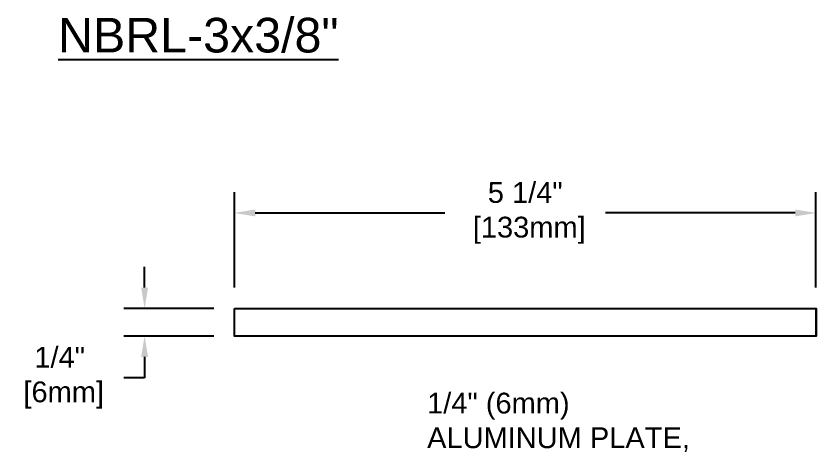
# Model space of a CAD drawing. Header units: inches. Extents: x -11.8 to 24.8, y -3.2 to 8.3.
# Drawn here: x 17.59 to 24.81, y 3.24 to 7.17 of the extents above; entities that cross this region are included whole.
import ezdxf

# ---------------------------------------------------------------- set-up
doc = ezdxf.new("R2010")
doc.units = ezdxf.units.IN
doc.header["$MEASUREMENT"] = 0
for name, color, linetype in [('Dimensions', 3, 'Continuous'), ('Metals', 7, 'Continuous'), ('Text', 2, 'Continuous')]:
    doc.layers.add(name, color=color, linetype=linetype)
doc.styles.add('Arial', font='arial.ttf')
doc.dimstyles.new('Arial', dxfattribs={"dimtxt": 0.1875, "dimasz": 0.1875, "dimexe": 0.1875, "dimexo": 0.1875, "dimgap": 0.1875, "dimtad": 0, "dimtih": 1, "dimtoh": 1, "dimdec": 4, "dimzin": 0, "dimdsep": 46, "dimlunit": 4, "dimtxsty": 'Arial', "dimcen": 0.1875, "dimadec": 0, "dimazin": 0, "dimtfac": 1, "dimtdec": 4, "dimtofl": 0, "dimtmove": 0, "dimatfit": 3, "dimfxl": 0, "dimfrac": 2, "dimtolj": 1, "dimtzin": 0, "dimarcsym": 0})

# ---------------------------------------------------------------- blocks, each defined once
blk = doc.blocks.new('*D48')
at = {"layer": 'Defpoints', "color": 0}
for p in [(24.8145, 5.3965), (19.5645, 4.5351), (24.8145, 4.5351)]:
    blk.add_point(p, dxfattribs=at)
at = {"layer": 'Dimensions', "color": 0, "lineweight": -2}
for p, q in [((19.5645, 4.7226), (19.5645, 5.584)), ((24.8145, 4.7226), (24.8145, 5.584)), ((19.752, 5.3965), (21.4646, 5.3965)), ((24.627, 5.3965), (22.9143, 5.3965))]:
    blk.add_line(p, q, dxfattribs=at)
at = {"layer": 'Dimensions', "color": 0}
for points in [[(19.752, 5.4277), (19.752, 5.3652), (19.5645, 5.3965)], [(24.627, 5.4277), (24.627, 5.3652), (24.8145, 5.3965)]]:
    blk.add_solid(points, dxfattribs=at)
at = {"layer": 'Dimensions', "color": 0, "insert": (22.1895, 5.3965), "char_height": 0.1875, "attachment_point": 5, "style": 'Arial'}
blk.add_mtext('\\A1;5 1/4"\\P [133mm]', dxfattribs=at)
blk = doc.blocks.new('*D49')
at = {"layer": 'Defpoints', "color": 0}
for p in [(19.5645, 4.5351), (18.7536, 4.2851), (19.5645, 4.2851)]:
    blk.add_point(p, dxfattribs=at)
at = {"layer": 'Dimensions', "color": 0, "lineweight": -2}
for p, q in [((18.7536, 4.7226), (18.7536, 4.9101)), ((19.377, 4.5351), (18.5661, 4.5351)), ((19.377, 4.2851), (18.5661, 4.2851)), ((18.7536, 4.0976), (18.7536, 3.9101)), ((18.7536, 3.9101), (18.5661, 3.9101))]:
    blk.add_line(p, q, dxfattribs=at)
at = {"layer": 'Dimensions', "color": 0}
for points in [[(18.7223, 4.7226), (18.7848, 4.7226), (18.7536, 4.5351)], [(18.7223, 4.0976), (18.7848, 4.0976), (18.7536, 4.2851)]]:
    blk.add_solid(points, dxfattribs=at)
at = {"layer": 'Dimensions', "color": 0, "insert": (17.9869, 3.9101), "char_height": 0.1875, "attachment_point": 5, "style": 'Arial'}
blk.add_mtext('\\A1;1/4"\\P [6mm]', dxfattribs=at)

msp = doc.modelspace()

# ---------------------------------------------------------------- linework, layer by layer
at = {"layer": 'Metals'}
for points in [[(19.56448, 4.53507), (24.81448, 4.53507), (24.81448, 4.28507), (19.56448, 4.28507)], [(19.56448, 4.53507), (24.81453, 4.53507), (24.81453, 4.28507), (19.56448, 4.28507)]]:
    msp.add_lwpolyline(points, close=True, dxfattribs=at)

# ---------------------------------------------------------------- texts
at = {"layer": 'Text', "insert": (17.97217, 7.15659), "char_height": 0.25, "width": 5.4862005, "attachment_point": 1, "style": 'Arial'}
msp.add_mtext('{\\H1.25x;\\LNBRL-3x3/8"}', dxfattribs=at)
at = {"layer": 'Text', "insert": (21.30385, 3.50715), "char_height": 0.1875, "attachment_point": 4, "style": 'Arial'}
msp.add_mtext('1/4" (6mm)\\PALUMINUM PLATE,', dxfattribs=at)

# ---------------------------------------------------------------- dimensions: what is measured, and where the dimension line sits
at = {"layer": 'Dimensions'}
dim = msp.add_linear_dim(base=(24.81448, 5.39645), p1=(19.56448, 4.53507), p2=(24.81448, 4.53507), dimstyle='Arial', override={"dimpost": '\\X'}, dxfattribs=at)
dim.commit()
dim.dimension.update_dxf_attribs({"geometry": '*D48', "text_midpoint": (22.18948, 5.39645), "dimtype": 160})
dim = msp.add_linear_dim(base=(18.75356, 4.28507), p1=(19.56448, 4.53507), p2=(19.56448, 4.28507), angle=90, dimstyle='Arial', override={"dimpost": '\\X'}, dxfattribs=at)
dim.commit()
dim.dimension.update_dxf_attribs({"geometry": '*D49', "text_midpoint": (17.98687, 3.91007), "dimtype": 160})

doc.saveas('drawing.dxf')
